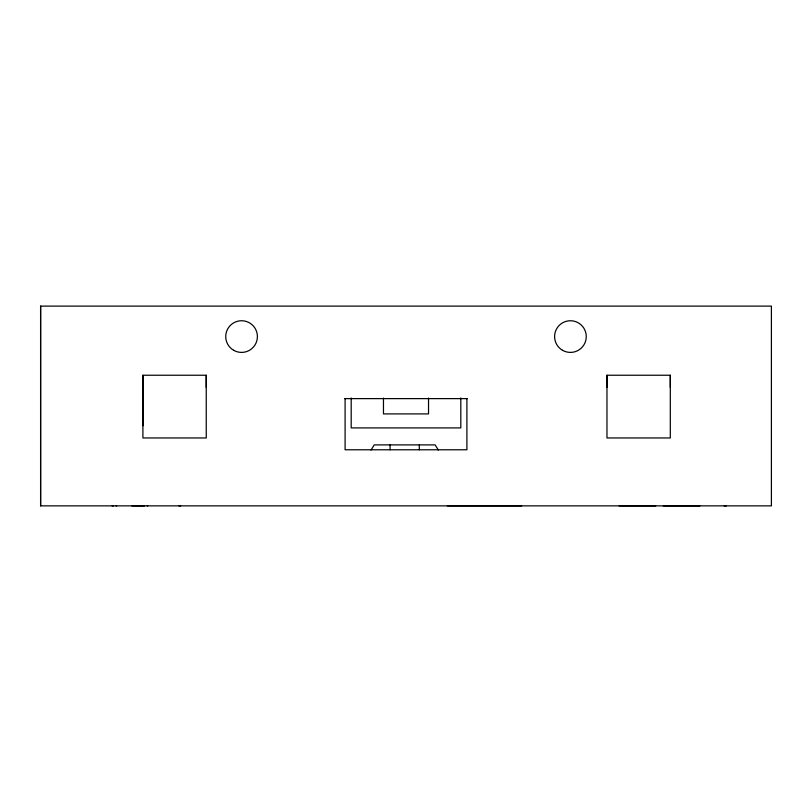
<?xml version="1.0" encoding="UTF-8"?>
<svg xmlns="http://www.w3.org/2000/svg" width="812" height="812" viewBox="0 0 812 812"><rect width="100%" height="100%" fill="white"/><g stroke="black" fill="none" stroke-linecap="round" stroke-linejoin="round"><path stroke-width="1.22" d="M40.6 505.866L40.6 306.114L771.4 306.114L771.4 505.866L40.6 505.866L40.6 306.114M142.912 425.782L142.912 375.235L206.248 375.235L206.248 387.415M419.317 449.787L419.317 444.895M606.97 387.415L606.97 375.235L670.306 375.235L670.306 437.962L606.97 437.962L606.97 375.235M670.306 387.415L670.306 375.235M131.95 505.846L144.556 505.866M521.7 505.846L447.331 505.846M371.043 450.041L374.251 444.895L435.151 444.895L438.348 450.041M698.584 505.886L699.832 505.876L663.292 505.876M344.664 398.621L467.336 398.621M116.075 505.856L116.664 505.846M147.195 505.856L147.743 505.856M619.15 505.866L655.69 505.856M724.213 505.856L726.334 505.856M112.157 505.846L113.406 505.856M178.965 505.815L180.67 505.866M466.9 398.621L466.9 449.777L345.1 449.777L345.1 398.621M460.81 397.931L460.81 427.914L351.19 427.914L351.19 397.941M428.533 398.073L428.533 413.907L383.467 413.907L383.467 398.073M390.085 444.895L390.085 449.787M206.248 375.235L206.248 437.962L142.912 437.962L142.912 375.235M562.513 350.287A15.834 15.834 0 0 0 586.264 336.574A15.834 15.834 0 0 0 562.513 322.861A15.834 15.834 0 0 0 562.513 350.287M233.653 350.287A15.834 15.834 0 0 0 257.404 336.574A15.834 15.834 0 0 0 233.653 322.861A15.834 15.834 0 0 0 233.653 350.287"/></g></svg>
